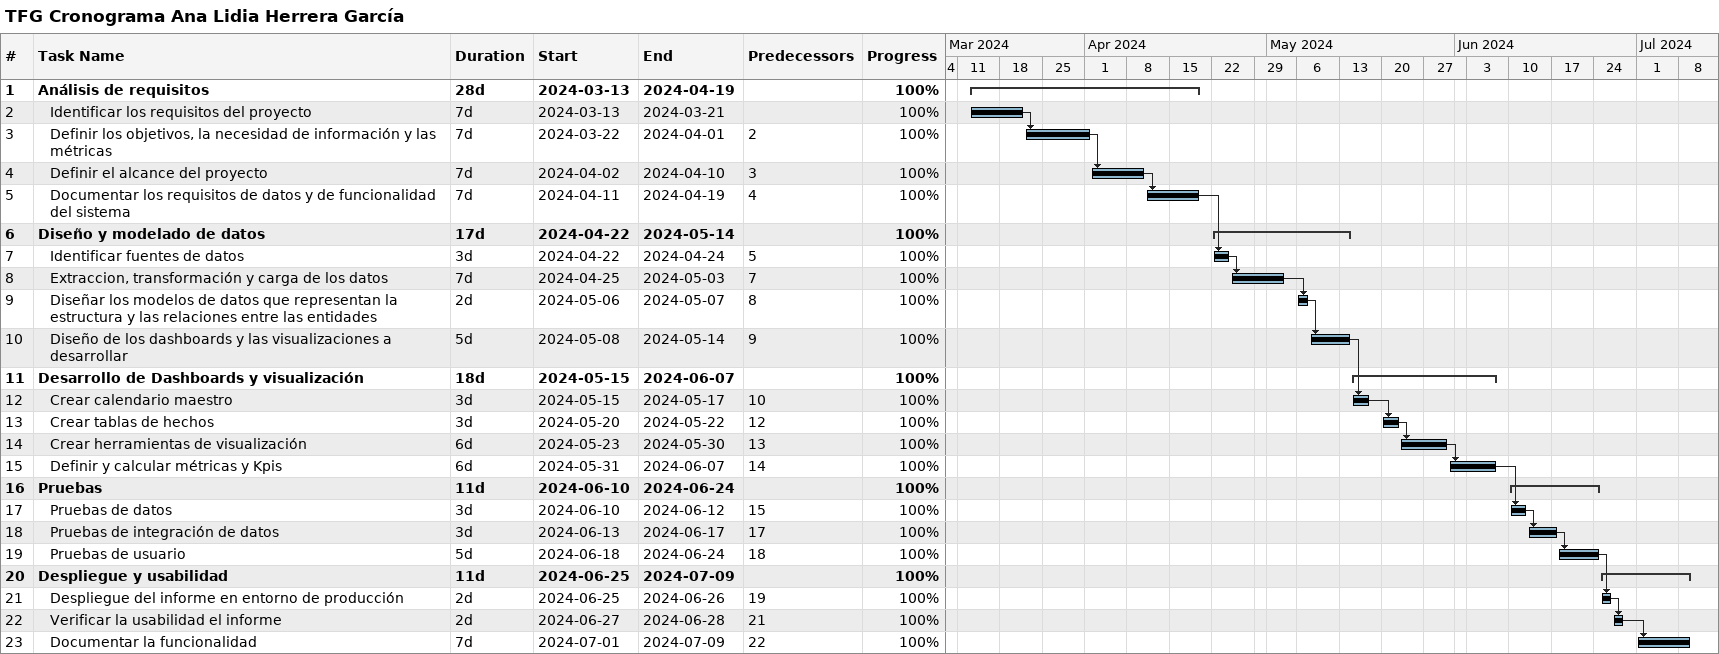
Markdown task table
TFG Cronograma Ana Lidia Herrera García

| ID | Level | Task | Duration | Start | Finish | Predecessors | % complete |
|---|---|---|---|---|---|---|---|
| 1 | 1 | **Análisis de requisitos** | 28d | 2024-03-13 | 2024-04-19 |  | 100 |
| 2 | 2 | Identificar los requisitos del proyecto | 7d | 2024-03-13 | 2024-03-21 |  | 100 |
| 3 | 2 | Definir los objetivos, la necesidad de información y las métricas | 7d | 2024-03-22 | 2024-04-01 | 2 | 100 |
| 4 | 2 | Definir el alcance del proyecto | 7d | 2024-04-02 | 2024-04-10 | 3 | 100 |
| 5 | 2 | Documentar los requisitos de datos y de funcionalidad del sistema | 7d | 2024-04-11 | 2024-04-19 | 4 | 100 |
| 6 | 1 | **Diseño y modelado de datos** | 17d | 2024-04-22 | 2024-05-14 |  | 100 |
| 7 | 2 | Identificar fuentes de datos | 3d | 2024-04-22 | 2024-04-24 | 5 | 100 |
| 8 | 2 | Extraccion, transformación y carga de los datos | 7d | 2024-04-25 | 2024-05-03 | 7 | 100 |
| 9 | 2 | Diseñar los modelos de datos que representan la estructura y las relaciones entre las entidades | 2d | 2024-05-06 | 2024-05-07 | 8 | 100 |
| 10 | 2 | Diseño de los dashboards y las visualizaciones a desarrollar | 5d | 2024-05-08 | 2024-05-14 | 9 | 100 |
| 11 | 1 | **Desarrollo de Dashboards y visualización** | 18d | 2024-05-15 | 2024-06-07 |  | 100 |
| 12 | 2 | Crear calendario maestro | 3d | 2024-05-15 | 2024-05-17 | 10 | 100 |
| 13 | 2 | Crear tablas de hechos | 3d | 2024-05-20 | 2024-05-22 | 12 | 100 |
| 14 | 2 | Crear herramientas de visualización | 6d | 2024-05-23 | 2024-05-30 | 13 | 100 |
| 15 | 2 | Definir y calcular métricas y Kpis | 6d | 2024-05-31 | 2024-06-07 | 14 | 100 |
| 16 | 1 | **Pruebas** | 11d | 2024-06-10 | 2024-06-24 |  | 100 |
| 17 | 2 | Pruebas de datos | 3d | 2024-06-10 | 2024-06-12 | 15 | 100 |
| 18 | 2 | Pruebas de integración de datos | 3d | 2024-06-13 | 2024-06-17 | 17 | 100 |
| 19 | 2 | Pruebas de usuario | 5d | 2024-06-18 | 2024-06-24 | 18 | 100 |
| 20 | 1 | **Despliegue y usabilidad** | 11d | 2024-06-25 | 2024-07-09 |  | 100 |
| 21 | 2 | Despliegue del informe en entorno de producción | 2d | 2024-06-25 | 2024-06-26 | 19 | 100 |
| 22 | 2 | Verificar la usabilidad el informe | 2d | 2024-06-27 | 2024-06-28 | 21 | 100 |
| 23 | 2 | Documentar la funcionalidad | 7d | 2024-07-01 | 2024-07-09 | 22 | 100 |
